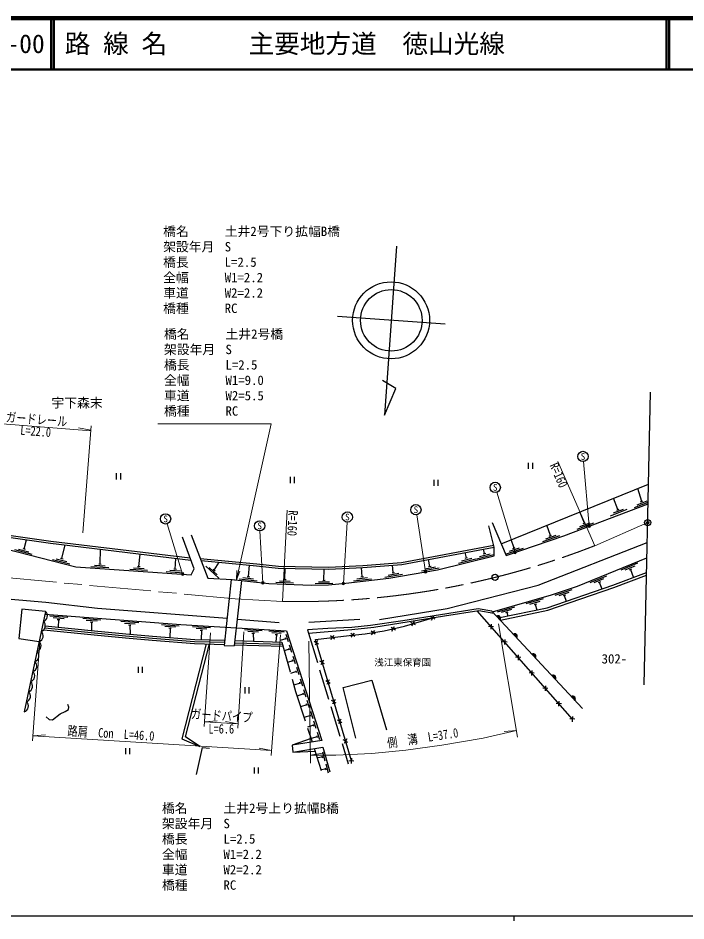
# Model space of a CAD drawing. Units: millimetres at full size, sheet at 1:1000; details may follow other scales. Extents: x 40000 to 680000, y 20000 to 380000.
# Drawn here: x 171277 to 301547, y 204000 to 380000 of the extents above; entities that cross this region are included whole.
import ezdxf
from ezdxf.enums import TextEntityAlignment as Align

# ---------------------------------------------------------------- set-up
doc = ezdxf.new("R2010")
doc.units = ezdxf.units.MM
doc.header["$LTSCALE"] = 1000
doc.header["$PDMODE"] = 32
doc.header["$PDSIZE"] = 500
doc.linetypes.add('CHAIN', pattern=[18.5, 12, -1.5, 3.5, -1.5])
doc.linetypes.add('DASHED', pattern=[7.5, 6, -1.5])
for name, color, linetype, lineweight in [('M-BGD', 7, 'Continuous', 25), ('M-BMK', 2, 'CHAIN', 13), ('M-BMK-OTRS', 5, 'Continuous', 25), ('M-BMK-SRVR', 3, 'Continuous', 25), ('M-STR-HTXT', 7, 'Continuous', 13), ('M-STR-STR1', 1, 'Continuous', 25), ('M-STR-STRC', 7, 'Continuous', 25), ('M-TTL', 2, 'Continuous', 140), ('M-TTL-BAND', 7, 'Continuous', 25), ('M-TTL-LINE', 7, 'Continuous', 50)]:
    doc.layers.add(name, color=color, linetype=linetype, lineweight=lineweight)
for name, color, linetype in [('M-BMK-HTXT', 7, 'Continuous'), ('M-OTRS', 6, 'Continuous'), ('M-TTL-TXT', 7, 'Continuous')]:
    doc.layers.add(name, color=color, linetype=linetype)
doc.styles.add('ＭＳ ゴシック', font='')
doc.styles.get('ＭＳ ゴシック').set_extended_font_data('MS Gothic')

msp = doc.modelspace()

# ---------------------------------------------------------------- hatches: boundary and pattern name
at = {"layer": 'M-BGD'}
for points in [[(264611, 263429, -0.82183), (265286, 262703)], [(267873, 259921, -0.82183), (268548, 259195)], [(271525, 255994, -0.82183), (272200, 255268)], [(275395, 251833, -0.82183), (276070, 251107)], [(279213, 247727, -0.82183), (279888, 247002)]]:
    msp.add_hatch(color=256, dxfattribs=at).paths.add_polyline_path(points)
at = {"layer": 'M-STR-HTXT'}
for points in [[(282824, 281113, -0.41421), (282852, 280761, -0.41421), (282499, 280733, -1)], [(268325, 276016, -0.41421), (268424, 275676, -0.41421), (268085, 275577, -1)], [(203496, 271824, -0.41421), (203597, 271485, -0.41421), (203259, 271384, -1)], [(250886, 272257, -0.41421), (250936, 271907, -0.41421), (250587, 271856, -1)], [(219190, 270085, -0.41421), (219206, 269732, -0.41421), (218853, 269716, -1)], [(234915, 269933, -0.41421), (234891, 269580, -0.41421), (234538, 269605, -1)]]:
    msp.add_hatch(color=256, dxfattribs=at).paths.add_polyline_path(points)

# ---------------------------------------------------------------- linework, layer by layer
at = {"layer": 'M-BGD'}
for p, q in [((270791, 293306), (270791, 292106)), ((271591, 293306), (271591, 292106)), ((190445, 291270), (190445, 290070)), ((191245, 291270), (191245, 290070)), ((224341, 290557), (224341, 289357)), ((225141, 290557), (225141, 289357)), ((252363, 289999), (252363, 288799)), ((253163, 289999), (253163, 288799)), ((265503, 277540), (294251, 289155)), ((292918, 285790), (292187, 288323)), ((288264, 284184), (287390, 286383)), ((291496, 284607), (294173, 285626)), ((292043, 285136), (294006, 285884)), ((292689, 285703), (293147, 285877)), ((281756, 281541), (280878, 283752)), ((286842, 283000), (290113, 284246)), ((287389, 283530), (289352, 284277)), ((288035, 284097), (288493, 284271)), ((280334, 280358), (283605, 281603)), ((280881, 280887), (282844, 281634)), ((281527, 281454), (281985, 281628)), ((275120, 279107), (274414, 281140)), ((172445, 276529), (172920, 278307)), ((268018, 276683), (267456, 278329)), ((273664, 277966), (276970, 279114)), ((274227, 278479), (276211, 279168)), ((274889, 279026), (275352, 279187)), ((170601, 276383), (173991, 275513)), ((171353, 276500), (173387, 275977)), ((172208, 276590), (172682, 276468)), ((179824, 274634), (180498, 277295)), ((187262, 273595), (187370, 276466)), ((262245, 275613), (262070, 276470)), ((266555, 275551), (269868, 276681)), ((267121, 276060), (269108, 276739)), ((267786, 276604), (268250, 276763)), ((178733, 274605), (180767, 274082)), ((179587, 274695), (180062, 274573)), ((194849, 273082), (195104, 275519)), ((201935, 272604), (202075, 274683)), ((257161, 273760), (260562, 274586)), ((257770, 274217), (259811, 274713)), ((258481, 274698), (258958, 274814)), ((258720, 274756), (258506, 275804)), ((260686, 274616), (264087, 275443)), ((261295, 275073), (263336, 275569)), ((262007, 275555), (262483, 275670)), ((177980, 274488), (181370, 273618)), ((185475, 273114), (188967, 272878)), ((186194, 273366), (188289, 273225)), ((187017, 273611), (187506, 273578)), ((193781, 272854), (195876, 272712)), ((194604, 273099), (195093, 273066)), ((207880, 273166), (210464, 270806)), ((208579, 272894), (210129, 271477)), ((209536, 272385), (210524, 273909)), ((216217, 271113), (216438, 273346)), ((238380, 271103), (238258, 272887)), ((244457, 271890), (244302, 273342)), ((249962, 272228), (253411, 272821)), ((250601, 272642), (252670, 272998)), ((251585, 273116), (251339, 274466)), ((251343, 273074), (251826, 273157)), ((292103, 273709), (288864, 272384)), ((291569, 273166), (289625, 272372)), ((193062, 272602), (196554, 272366)), ((200148, 272123), (203641, 271887)), ((200867, 272375), (202962, 272234)), ((201691, 272620), (202179, 272587)), ((209355, 272550), (209717, 272220)), ((215973, 271140), (216460, 271086)), ((223308, 270551), (223393, 272753)), ((230941, 270393), (230961, 272599)), ((238137, 271074), (238624, 271133)), ((242834, 271002), (246283, 271595)), ((243473, 271416), (245542, 271772)), ((244215, 271848), (244698, 271931)), ((286027, 271224), (282787, 269900)), ((290937, 272584), (290484, 272399)), ((290711, 272491), (291278, 271103)), ((214412, 270707), (217891, 270326)), ((215140, 270929), (217228, 270700)), ((221537, 270019), (225034, 269884)), ((222248, 270292), (224346, 270211)), ((223064, 270561), (223553, 270542)), ((229201, 269764), (232701, 269822)), ((229896, 270076), (231996, 270110)), ((230696, 270389), (231186, 270397)), ((236715, 270297), (240190, 270718)), ((237374, 270679), (239459, 270932)), ((285493, 270682), (283549, 269887)), ((284861, 270099), (284407, 269914)), ((284634, 270007), (285155, 268732)), ((279287, 268558), (275966, 267451)), ((278718, 268052), (276725, 267387)), ((273669, 266768), (270303, 265807)), ((273078, 266287), (271058, 265710)), ((272386, 265777), (271915, 265643)), ((278049, 267512), (277584, 267357)), ((277816, 267435), (278192, 266335)), ((176628, 264342), (172503, 244772)), ((279390, 243340), (260826, 264444)), ((268108, 265180), (264742, 264219)), ((267517, 264699), (265498, 264123)), ((266825, 264190), (266354, 264055)), ((266590, 264123), (266782, 263449)), ((272150, 265710), (272458, 264633)), ((180968, 263149), (177479, 263416)), ((180248, 262903), (178154, 263064)), ((179422, 262666), (178933, 262703)), ((179178, 262684), (179126, 261273)), ((187401, 262657), (183911, 262924)), ((186680, 262411), (184587, 262572)), ((194838, 262088), (191349, 262355)), ((214029, 262821), (222195, 262147)), ((227997, 262217), (237956, 262826)), ((248095, 261511), (248574, 262390)), ((252611, 262842), (251733, 263320)), ((251932, 262642), (252411, 263520)), ((264611, 263429), (265286, 262703)), ((185855, 262174), (185366, 262211)), ((185611, 262192), (185614, 260619)), ((194118, 261843), (192024, 262003)), ((193292, 261605), (192803, 261642)), ((193048, 261624), (193135, 259919)), ((202715, 261486), (199226, 261753)), ((201995, 261240), (199901, 261400)), ((201169, 261002), (200681, 261040)), ((200925, 261021), (200871, 259270)), ((208820, 261129), (205326, 261330)), ((208104, 260870), (206007, 260991)), ((207283, 260617), (206794, 260645)), ((207038, 260631), (206972, 258836)), ((218917, 260547), (215423, 260749)), ((240940, 259905), (240136, 260499)), ((240241, 259800), (240835, 260605)), ((244890, 260679), (244041, 261207)), ((244201, 260518), (244729, 261368)), ((248774, 261711), (247896, 262190)), ((264037, 261329), (263039, 261393)), ((263570, 261860), (263506, 260862)), ((218201, 260288), (216104, 260409)), ((217380, 260035), (216891, 260063)), ((217135, 260049), (217226, 258523)), ((223200, 260301), (220205, 260473)), ((222584, 260036), (220787, 260139)), ((221877, 259776), (221458, 259800)), ((221668, 259788), (221587, 258383)), ((223500, 259020), (222375, 258658)), ((223554, 258853), (223446, 259187)), ((224015, 258398), (223556, 259826)), ((232991, 258945), (232201, 259559)), ((232289, 258857), (232903, 259647)), ((236953, 259415), (236180, 260050)), ((236249, 259346), (236884, 260119)), ((266212, 258856), (266148, 257858)), ((267873, 259921), (268548, 259195)), ((213484, 257840), (222965, 257539)), ((213527, 258239), (222854, 257942)), ((213571, 258638), (222742, 258346)), ((224161, 256964), (223207, 256657)), ((224215, 256797), (224108, 257131)), ((224677, 256342), (224217, 257770)), ((229897, 257973), (229018, 258449)), ((229695, 258651), (229219, 257772)), ((266679, 258325), (265681, 258389)), ((225395, 254108), (224936, 255536)), ((269321, 255322), (268323, 255386)), ((268854, 255853), (268790, 254855)), ((271525, 255994), (272200, 255268)), ((194717, 253553), (194717, 252353)), ((195517, 253553), (195517, 252353)), ((224880, 254730), (223834, 254393)), ((224934, 254563), (224826, 254897)), ((231036, 254138), (230157, 254615)), ((230834, 254816), (230358, 253937)), ((225565, 252599), (224425, 252233)), ((225619, 252433), (225512, 252766)), ((226081, 251977), (225621, 253405)), ((271963, 252319), (270965, 252382)), ((271496, 252850), (271432, 251852)), ((275395, 251833), (276070, 251107)), ((226287, 250356), (225052, 249958)), ((226341, 250189), (226234, 250522)), ((226802, 249733), (226343, 251161)), ((232175, 250304), (231296, 250781)), ((231973, 250982), (231497, 250103)), ((215480, 249545), (215480, 248345)), ((216280, 249545), (216280, 248345)), ((226963, 248256), (225685, 247839)), ((227016, 248089), (226909, 248422)), ((227478, 247634), (227019, 249061)), ((274605, 249315), (273607, 249379)), ((274138, 249846), (274074, 248848)), ((228101, 245518), (227641, 246946)), ((233314, 246470), (232434, 246946)), ((233112, 247147), (232636, 246268)), ((276780, 246843), (276716, 245845)), ((279213, 247727), (279888, 247002)), ((227585, 246140), (226378, 245746)), ((227639, 245974), (227532, 246307)), ((228838, 243406), (228379, 244834)), ((277247, 246312), (276249, 246376)), ((228323, 244028), (227079, 243628)), ((228376, 243861), (228269, 244194)), ((229443, 241526), (228983, 242954)), ((234453, 242635), (233573, 243112)), ((234251, 243313), (233775, 242434)), ((279889, 243308), (278891, 243372)), ((279422, 243839), (279358, 242841)), ((228927, 242148), (227702, 241748)), ((228981, 241981), (228874, 242315)), ((229649, 239906), (228421, 239575)), ((229702, 239739), (229595, 240072)), ((230164, 239284), (229704, 240712)), ((235390, 239479), (234914, 238599)), ((192208, 237707), (192208, 236507)), ((193008, 237707), (193008, 236507)), ((235592, 238801), (234712, 239277)), ((230654, 235946), (229627, 235779)), ((230711, 235744), (230598, 236149)), ((231185, 235160), (230701, 236894)), ((231840, 232818), (231356, 234551)), ((236790, 235173), (235792, 235237)), ((236323, 235704), (236259, 234706)), ((217343, 233911), (217343, 232711)), ((218143, 233911), (218143, 232711)), ((231309, 233604), (230354, 233454)), ((231365, 233401), (231252, 233806))]:
    msp.add_line(p, q, dxfattribs=at)
at = {"layer": 'M-BGD', "linetype": 'DASHED'}
for p, q in [((227920, 260120), (235674, 234626)), ((228418, 239587), (224753, 238292)), ((224840, 236901), (229216, 237100)), ((229064, 237585), (230395, 233332))]:
    msp.add_line(p, q, dxfattribs=at)
at = {"layer": 'M-BGD'}
for points in [[(131819, 290039), (126937, 284875), (125296, 280914), (139869, 280751), (150655, 280174), (157196, 279516), (182519, 273013), (205045, 271492), (205632, 272639), (203369, 278788)], [(127273, 285231), (155668, 281144), (161623, 280304), (177645, 278044), (204855, 274750)], [(263739, 281663), (266498, 275214), (277737, 279048), (294166, 285303)], [(126937, 284875), (155611, 280748), (177593, 277647), (205010, 274328)], [(205032, 279241), (208308, 270820), (213013, 270558), (220218, 269769), (228468, 269452), (231815, 269507), (235204, 269812), (243599, 270829), (253069, 272458), (264169, 275154), (264169, 276863), (263074, 281042)], [(206813, 274663), (217823, 273620), (222060, 273180), (231861, 272981), (238499, 273291), (246047, 273884), (264067, 277251)], [(206975, 274246), (217783, 273221), (222035, 272780), (231867, 272581), (238524, 272892), (246100, 273487), (264169, 276863)], [(241749, 262758), (254978, 264894), (272735, 269468), (294001, 277772)], [(263829, 264270), (275311, 267549), (280362, 269232), (293935, 274782)], [(264949, 263066), (274462, 265051), (287311, 269474), (293873, 271946)], [(265346, 262638), (274595, 264568), (287480, 269004), (293861, 271407)], [(160847, 267525), (176676, 266148), (186804, 264963), (212040, 263030)], [(176628, 264342), (172008, 264803), (171434, 259054), (175394, 258486)], [(281374, 245403), (263699, 264410), (261015, 264861), (246299, 262509), (239990, 261589), (236410, 261227), (231673, 261001), (227724, 260765), (227920, 260120)], [(227920, 260120), (236386, 260788), (240682, 261275), (254470, 263447), (261153, 264495), (264069, 264012)], [(176511, 263791), (203018, 261764), (223630, 260576), (230516, 239167), (224753, 238292), (224840, 236901), (230744, 237857), (232085, 233055)], [(236291, 235205), (229272, 258834), (235887, 259666), (239007, 259972), (242664, 260522), (246639, 261451), (252203, 263090)], [(176298, 260755), (186128, 259764), (192203, 259196), (197464, 258746), (205699, 258073), (211480, 257913)], [(176524, 261134), (186167, 260162), (192239, 259595), (197497, 259144), (205721, 258472), (211523, 258312)], [(176593, 261529), (186206, 260560), (192274, 259993), (197531, 259543), (205743, 258872), (211567, 258711)], [(207997, 258009), (203221, 239468), (206716, 238011), (203917, 239920), (208628, 257992)], [(237163, 239621), (234688, 249517), (240287, 250918), (243165, 241255)], [(176777, 243798), (177353, 243284), (177976, 243220), (179507, 244364), (180454, 244810), (181141, 245217), (181205, 245682), (181005, 246176)]]:
    msp.add_lwpolyline(points, dxfattribs=at)
at = {"layer": 'M-BGD', "linetype": 'DASHED'}
for points in [[(222742, 258346), (225391, 248727), (228651, 238884)], [(206103, 232576), (207243, 237797), (208606, 237692)]]:
    msp.add_lwpolyline(points, dxfattribs=at)
at = {"layer": 'M-BGD'}
for centre, radius, start, end in [((175845, 263485), 1160, 288.58486, 47.61448), ((175433, 261528), 1160, 288.58486, 47.61448), ((264877, 263000), 505, 324.09197, 121.75016), ((175020, 259571), 1160, 288.58486, 47.61448), ((268139, 259492), 505, 324.09197, 121.75016), ((174608, 257614), 1160, 288.58486, 47.61448), ((174196, 255657), 1160, 288.58486, 47.61448), ((271791, 255565), 505, 324.09197, 121.75016), ((173783, 253700), 1160, 288.58486, 47.61448), ((173371, 251743), 1160, 288.58486, 47.61448), ((275661, 251403), 505, 324.09197, 121.75016), ((172958, 249786), 1160, 288.58486, 47.61448), ((172546, 247829), 1160, 288.58486, 47.61448), ((172133, 245872), 1160, 288.58486, 47.61448), ((279479, 247298), 505, 324.09197, 121.75016)]:
    msp.add_arc(centre, radius, start, end, dxfattribs=at)
at = {"layer": 'M-BMK'}
msp.add_line((283756, 277139), (294086, 281653), dxfattribs=at)
msp.add_lwpolyline([(140816, 273559), (145985, 272869), (151907, 272307), (160564, 271565), (166806, 271106), (213600, 266815), (222841, 266275)], dxfattribs=at)
msp.add_arc((225737, 426248), 160000, 268.96274, 291.26125, dxfattribs=at)
at = {"layer": 'M-BMK-OTRS'}
msp.add_line((293392, 250014), (294645, 307100), dxfattribs=at)
at = {"layer": 'M-BMK-SRVR'}
for p, q in [((245102, 335534), (242769, 302587)), ((254552, 320328), (233604, 321812)), ((244950, 307818), (242370, 309350)), ((242769, 302587), (244950, 307818))]:
    msp.add_line(p, q, dxfattribs=at)
for centre, radius in [((244036, 321073), 7500), ((244078, 321070), 6000), ((294086, 281653), 600), ((264329, 270972), 600)]:
    msp.add_circle(centre, radius, dxfattribs=at)
at = {"layer": 'M-OTRS'}
msp.add_point((294086, 281653), dxfattribs=at)
at = {"layer": 'M-STR-HTXT'}
for p, q in [((164121, 301229), (185459, 299544)), ((183055, 300102), (185466, 299641)), ((183890, 279685), (185535, 300513)), ((276583, 293553), (283756, 277139)), ((282662, 280923), (281553, 293547)), ((268205, 275796), (264645, 287558)), ((223789, 284052), (222841, 266275)), ((234727, 269769), (235447, 281739)), ((250736, 272056), (249032, 283176)), ((203378, 271604), (200352, 281418)), ((219021, 269900), (218462, 280016)), ((213860, 270462), (213955, 272284)), ((213860, 270462), (214541, 272155)), ((268722, 239849), (265007, 261890)), ((174120, 239135), (175588, 259409)), ((207607, 241925), (208839, 260180)), ((215315, 260324), (214119, 241546)), ((220651, 236224), (222460, 259773)), ((227991, 258520), (228314, 234760)), ((207668, 242820), (210115, 243006)), ((211769, 242901), (214173, 242405)), ((207668, 242820), (214173, 242405)), ((266059, 240931), (268505, 241136)), ((174188, 240080), (176635, 240272)), ((174188, 240080), (220728, 237221)), ((218322, 237711), (220728, 237221)), ((228292, 236344), (230723, 236686))]:
    msp.add_line(p, q, dxfattribs=at)
for points in [[(213860, 270462), (220671, 300917), (198528, 300917)], [(228292, 236344), (233242, 236344), (240249, 236667), (246893, 237304), (253938, 238294), (261994, 239659), (268505, 241136)]]:
    msp.add_lwpolyline(points, dxfattribs=at)
for centre in [(282662, 280923), (268205, 275796), (203378, 271604), (250736, 272056), (219021, 269900), (234727, 269769)]:
    msp.add_circle(centre, 250, dxfattribs=at)
at = {"layer": 'M-STR-STR1'}
for p, q in [((212866, 270567), (211457, 257701)), ((212866, 270567), (214855, 270357)), ((214855, 270357), (213459, 257614)), ((211457, 257701), (213459, 257614))]:
    msp.add_line(p, q, dxfattribs=at)
at = {"layer": 'M-STR-STRC'}
for centre in [(281465, 294543), (264355, 288515), (248881, 284164), (200057, 282373), (235507, 282737), (218407, 281015)]:
    msp.add_circle(centre, 1000, dxfattribs=at)
at = {"layer": 'M-TTL'}
msp.add_line((680000, 380000), (40000, 380000), dxfattribs=at)
at = {"layer": 'M-TTL-BAND'}
for p, q in [((40000, 205000), (579000, 205000)), ((268000, 205000), (268000, 204000))]:
    msp.add_line(p, q, dxfattribs=at)
at = {"layer": 'M-TTL-LINE'}
for p, q in [((177750, 380000), (177750, 370000)), ((178250, 380000), (178250, 370000)), ((297750, 380000), (297750, 370000)), ((298250, 380000), (298250, 370000)), ((40000, 370000), (680000, 370000))]:
    msp.add_line(p, q, dxfattribs=at)

# ---------------------------------------------------------------- texts
at = {"layer": 'M-BMK-HTXT', "style": 'ＭＳ ゴシック'}
for s, height, p in [('宇下森末', 1833, (182781, 305002)), ('浅江東保育園', 1320, (246306, 254402)), ('302-', 1833, (287590, 255100))]:
    msp.add_text(s, height=height, dxfattribs=at).set_placement(p, align=Align.MIDDLE_CENTER)
at = {"layer": 'M-STR-HTXT', "style": 'ＭＳ ゴシック'}
for s, p in [('橋名', (199581, 336959)), ('土井2号下り拡幅B橋', (211581, 336959)), ('架設年月', (199581, 333959)), ('S', (211581, 333959)), ('橋長', (199581, 330959)), ('L=2.5', (211581, 330959)), ('全幅', (199581, 327959)), ('W1=2.2', (211581, 327959)), ('車道', (199581, 324959)), ('W2=2.2', (211581, 324959)), ('橋種', (199581, 321959)), ('RC', (211581, 321959)), ('橋名', (199735, 316936)), ('土井2号橋', (211735, 316936)), ('架設年月', (199735, 313936)), ('S', (211735, 313936)), ('橋長', (199735, 310936)), ('L=2.5', (211735, 310936)), ('全幅', (199735, 307936)), ('W1=9.0', (211735, 307936)), ('車道', (199735, 304936)), ('W2=5.5', (211735, 304936)), ('橋種', (199735, 301936)), ('RC', (211735, 301936)), ('橋名', (199341, 224522)), ('土井2号上り拡幅B橋', (211341, 224522)), ('架設年月', (199341, 221522)), ('S', (211341, 221522)), ('橋長', (199341, 218522)), ('L=2.5', (211341, 218522)), ('全幅', (199341, 215522)), ('W1=2.2', (211341, 215522)), ('車道', (199341, 212522)), ('W2=2.2', (211341, 212522)), ('橋種', (199341, 209522)), ('RC', (211341, 209522))]:
    msp.add_text(s, height=1833, dxfattribs=at).set_placement(p, align=Align.BOTTOM_LEFT)
at = {"layer": 'M-STR-HTXT', "style": 'ＭＳ ゴシック', "width": 0.8}
for s, rotation, p in [('ガードレール', 355.484, (174786, 300335)), ('ガードパイプ', 356.354, (210917, 242561)), ('路肩\u3000Con\u3000L=46.0', 356.485, (189307, 239100)), ('側\u3000溝\u3000L=37.0', 8.535, (250418, 238248))]:
    msp.add_text(s, height=1833, rotation=rotation, dxfattribs=at).set_placement(p, align=Align.BOTTOM_CENTER)
msp.add_text('L=22.0', height=1833, rotation=355.484, dxfattribs=at).set_placement((174790, 300386), align=Align.TOP_CENTER)
msp.add_text('R=160', height=1833, rotation=293.605, dxfattribs=at).set_placement((276583, 293553), align=Align.TOP_LEFT)
msp.add_text('R=160', height=1833, rotation=266.945, dxfattribs=at).set_placement((223516, 284098), align=Align.BOTTOM_LEFT)
msp.add_text('L=6.6', height=1833, dxfattribs=at).set_placement((210920, 242366), align=Align.TOP_CENTER)
at = {"layer": 'M-STR-STRC', "style": 'ＭＳ ゴシック'}
for p in [(281465, 294543), (264355, 288515), (235507, 282737), (248881, 284164), (200057, 282373), (218407, 281015)]:
    msp.add_text('S', height=1320, dxfattribs=at).set_placement(p, align=Align.MIDDLE_CENTER)
at = {"layer": 'M-TTL-TXT', "style": 'ＭＳ ゴシック'}
for s, p in [('052-00', (161521, 375000)), ('路 線 名', (180380, 375000)), ('主要地方道\u3000徳山光線', (216234, 375000))]:
    msp.add_text(s, height=3666, dxfattribs=at).set_placement(p, align=Align.MIDDLE_LEFT)

doc.saveas('drawing.dxf')
